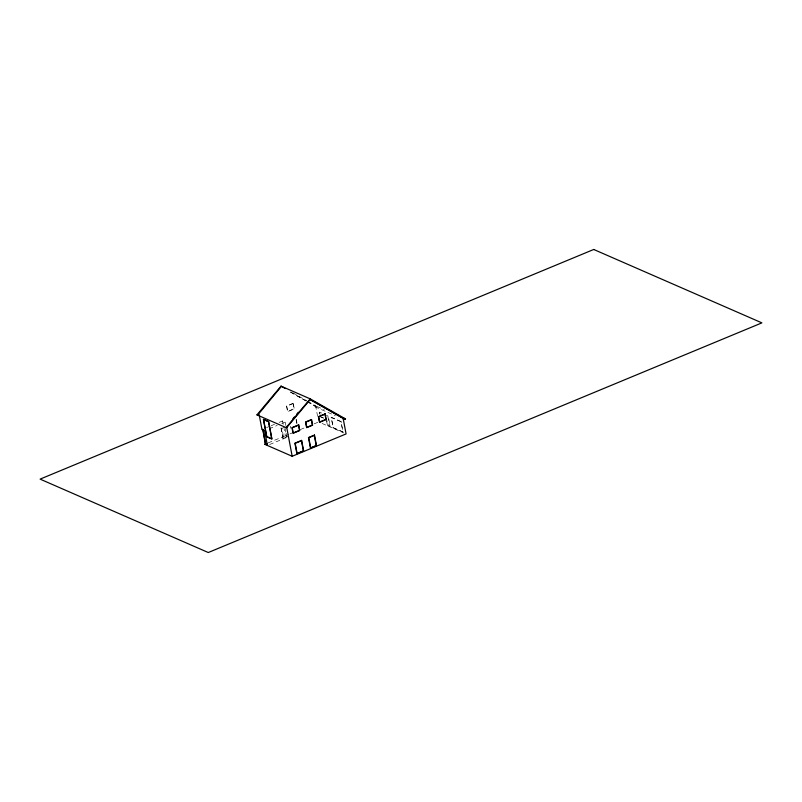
<?xml version="1.0" encoding="UTF-8"?>
<svg xmlns="http://www.w3.org/2000/svg" width="802" height="802" viewBox="0 0 802 802"><rect width="100%" height="100%" fill="white"/><g stroke="black" fill="none" stroke-linecap="round" stroke-linejoin="round"><path stroke-width="0.6" stroke-dasharray="4.01 3.01" d="M317.592 416.268L315.717 406.373L314.845 405.992L314.996 406.774L316.339 406.223L324.188 409.642M266.545 427.616L269.983 426.193M271.126 425.722L274.555 424.298M279.136 422.393L282.565 420.97L285.191 422.123L285.833 425.531M269.171 428.759L277.181 425.441M281.753 423.546L285.191 422.123M268.199 442.894L288.81 434.343M289.953 433.872L292.249 432.92M300.289 429.581L304.88 427.677M314.073 423.867L318.665 421.962M269.632 444.529L287.317 437.2M314.996 406.774L335.286 415.637M321.582 413.05L319.487 412.128L319.928 414.474M326.384 415.366L328.138 416.128M321.462 417.07L323.447 417.932M320.369 416.819L323.517 418.193M327.326 425.281L330.234 426.554L328.239 415.947M322.093 423.456L343.797 432.93M287.106 436.539L285.362 435.777L284.068 428.94M292.8 392.83L306.705 400.739M307.778 401.351L316.339 406.223M290.384 391.957L306.224 400.97M307.276 401.571L316.579 406.865M290.565 392.178L306.404 401.19M307.457 401.792L315.707 406.484M327.898 416.569L329.582 425.501L327.657 424.659L326.815 420.198M326.434 420.569L327.467 425.351M319.677 412.439L320.078 414.534M296.249 419.286L297.221 424.428M296.068 419.626L296.93 424.168M290.304 426.183L290.695 428.238M286.595 433.421L287.266 436.95M282.565 420.97L283.206 424.388M281.231 428.017L283.286 438.874M280.961 427.857L283.066 438.965M293.211 403.256L286.504 406.033L287.577 411.707L294.284 408.93L293.211 403.256M293.041 403.596L286.775 406.193L287.748 411.376L294.013 408.769L293.041 403.596M284.84 427.155L281.883 428.388L283.707 438.052L286.665 436.829L284.84 427.155M341.071 421.551L331.146 417.22L333.151 427.827L343.066 432.158L341.071 421.551M340.97 421.732L331.346 417.531L333.251 427.646L342.875 431.847L340.97 421.732"/><path stroke-width="1.2" d="M262.334 429.521L263.036 429.471L265.522 444.398L262.705 429.311M265.131 444.318L265.883 444.198M286.535 426.393L287.467 427.055L286.124 427.616L256.961 414.885L281.031 386.133L310.194 398.855L345.502 418.945L343.286 419.125M281.071 386.775L258.304 414.333M292.83 418.875L294.404 416.99M296.77 414.173L298.344 412.288M286.124 427.616L310.194 398.855M287.016 427.245L310.234 399.506L344.87 419.205M256.961 414.885L257.853 414.514M267.056 443.366L264.77 444.318L292.179 456.278L346.083 433.922L343.136 418.343L344.158 419.506M341.01 416.99L345.502 418.945M287.467 427.055L286.585 426.674L292.179 456.278M310.414 399.727L343.998 418.824M281.031 386.133L285.301 388.559M267.397 445.461L264.6 430.664L261.973 429.511L259.176 414.714M593.731 249.472L40.1 479.125L208.269 552.528L761.9 322.875L593.731 249.472M298.695 424.849L291.978 427.636L293.051 433.311L299.768 430.524L298.695 424.849M311.547 419.516L305.542 422.002L306.615 427.677L312.62 425.19L311.547 419.516M325.151 413.872L318.444 416.659L319.507 422.333L326.224 419.546L325.151 413.872M298.524 425.19L292.249 427.787L293.231 432.97L299.497 430.363L298.524 425.19M311.366 419.857L305.813 422.163L306.795 427.336L312.349 425.04L311.366 419.857M324.98 414.213L318.705 416.809L319.687 421.992L325.953 419.396L324.98 414.213M301.632 440.388L294.915 443.175L296.92 453.782L303.637 450.995L301.632 440.388M314.484 435.065L308.479 437.551L310.484 448.158L316.489 445.671L314.484 435.065M301.462 440.729L295.186 443.326L297.101 453.441L303.367 450.844L301.462 440.729M314.304 435.396L308.75 437.702L310.665 447.817L316.219 445.511L314.304 435.396M268.63 421.551L263.377 419.266L266.685 436.779L271.938 439.075L268.63 421.551M268.53 421.742L263.577 419.576L266.785 436.599L271.748 438.764L268.53 421.742"/></g></svg>
